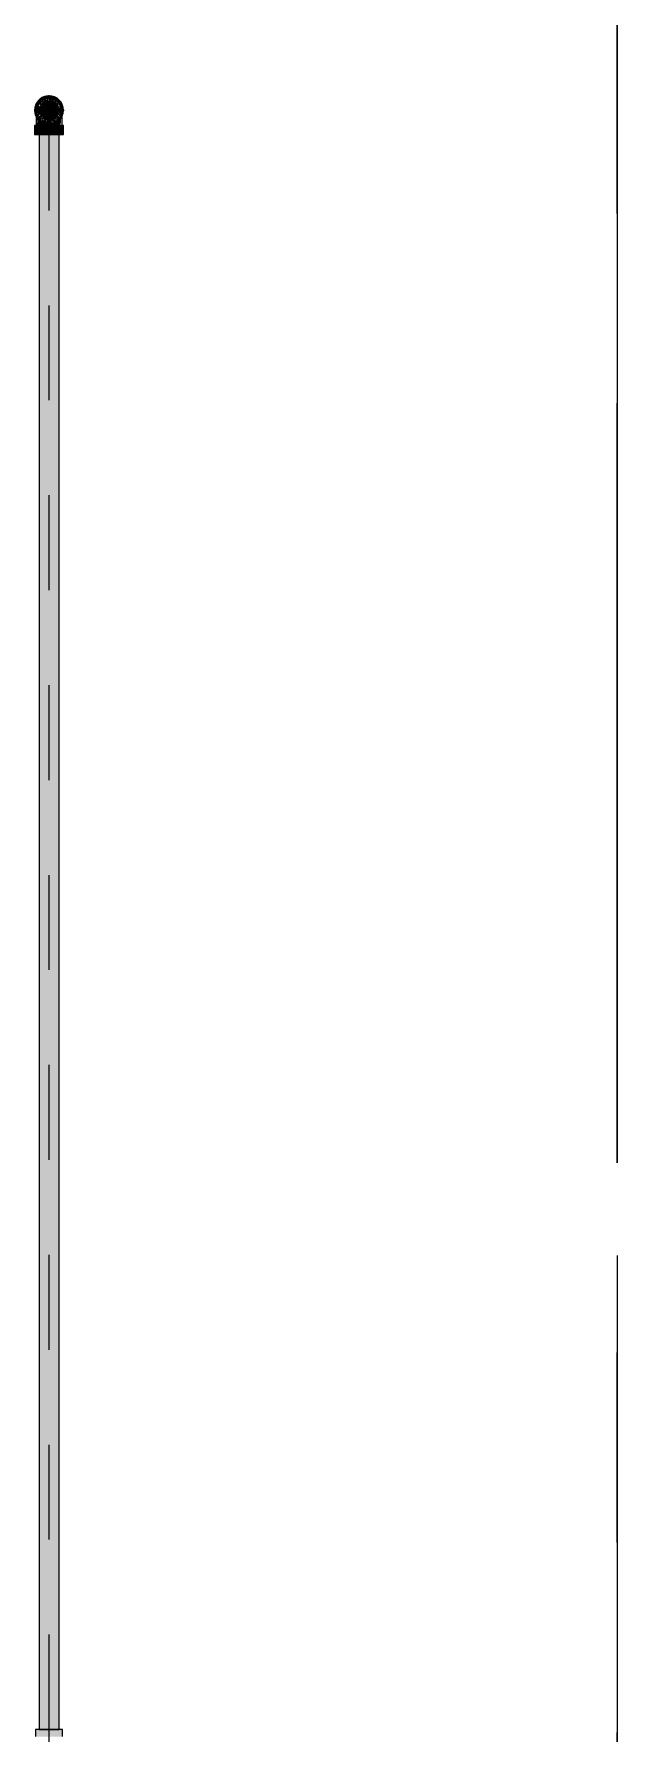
# Model space of a CAD drawing. Header units: millimetres. Extents: x -4000 to 187956, y -58990 to 162485.
# Drawn here: x 49525 to 50500, y 136737 to 139578 of the extents above; entities that cross this region are included whole.
import ezdxf

# ---------------------------------------------------------------- set-up
doc = ezdxf.new("R2010")
doc.units = ezdxf.units.MM
for name, pattern in [('Dash 1_16_', [317.5, 158.75, -158.75]), ('Grid Line', [2222.5, 1270, -317.5, 317.5, -317.5]), ('Grid Line 12_5mm', [2150, 1250, -300, 300, -300])]:
    doc.linetypes.add(name, pattern=pattern)
for name, color, linetype, lineweight in [('F-SPRN', 3, 'Continuous', 9), ('P-PIPE', 3, 'Continuous', 9), ('P-PIPE-CNTR', 3, 'Continuous', 9), ('S-GRID', 1, 'Continuous', 30)]:
    doc.layers.add(name, color=color, linetype=linetype, lineweight=lineweight)

# ---------------------------------------------------------------- blocks, each defined once
blk = doc.blocks.new('CMF2_NHAXUONG_A_rvt-1-FFS - TANG 1')
at = {"layer": 'S-GRID', "linetype": 'Grid Line 12_5mm', "lineweight": 9}
blk.add_line((50500, 161185.2), (50500, -16487.4), dxfattribs=at)
blk = doc.blocks.new('Sprinkler_Up - DN20-V60-FFS - TANG 1')
at = {"layer": 'F-SPRN', "transparency": 33554534}
for points in [[(-22.2, 0), (-3.9, 0.7), (-1.7, 2.9), (-1.2, 3.5), (-0.6, 4), (0.6, 4), (1.2, 3.5), (1.7, 2.9), (4.6, 0), (22.2, 0), (18, 13.1), (6.9, 21.2), (-6.9, 21.2), (-18, 13.1), (-20.5, 5.2)], [(0, -21.2), (6.9, -21.2), (18, -13.1), (22.2, 0), (3.9, -0.7), (1.7, -2.9), (1.2, -3.5), (0.6, -4), (-0.6, -4), (-1.2, -3.5), (-1.7, -2.9), (-4.6, 0), (-22.2, 0), (-18, -13.1), (-6.9, -21.2)], [(0, -16.7), (4.3, -16.1), (11.8, -11.8), (16.1, -4.3), (15, 6.3), (11.8, 11.8), (8.3, 14.4), (0, 16.7), (-4.3, 16.1), (-11.8, 11.8), (-16.1, 4.3), (-16.1, -4.3), (-11.8, -11.8), (-8.3, -14.4)], [(0, -15.6), (7.8, -13.5), (13.5, -7.8), (15.1, -4), (14.1, 6.3), (13.5, 7.8), (7.8, 13.5), (0, 15.6), (-7.8, 13.5), (-11, 11), (-15.1, 4), (-15.1, -4), (-11, -11), (-7.8, -13.5)], [(-10.9, -5.5), (-10.9, 5.4), (-14.5, 5.4), (-14.5, -5.5)], [(-7.7, -5.5), (-7.7, 5.4), (-10.9, 5.4), (-10.9, -5.5)], [(0, -5.5), (0, 5.4), (-7.7, 5.4), (-7.7, -5.5)], [(0, 0), (5.7, 0), (2.9, 4.9), (-2.9, 4.9), (-5.7, 0)], [(2.9, -4.9), (5.7, 0), (-5.7, 0), (-2.9, -4.9)], [(-4.6, 0), (4.6, 0), (0, 4.6)], [(0, -4.6), (4.6, 0), (-4.6, 0)], [(0, -2.6), (1.3, 0), (-1.8, 0)], [(-1.3, 0), (1.8, 0), (0, 2.6)], [(7.7, -5.5), (7.7, 5.4), (0, 5.4), (0, -5.5)], [(10.9, -5.5), (10.9, 5.4), (7.7, 5.4), (7.7, -5.5)], [(14.5, -5.5), (14.5, 5.4), (10.9, 5.4), (10.9, -5.5)]]:
    blk.add_hatch(color=1, dxfattribs=at).paths.add_polyline_path(points)
at = {"layer": 'F-SPRN', "color": 1}
for p, q in [((-11.5, 5.4), (-14.5, 5.4)), ((-14.5, 5.4), (-11.3, 5.4)), ((-14.5, 5.4), (-14.5, 3.7)), ((-14.5, 3.3), (-14.5, 0)), ((-11.5, 5.4), (-11.5, 4)), ((-10.9, 1.9), (-10.9, 3.6)), ((-10.8, 5.4), (-8, 5.4)), ((-8.1, 5.4), (-10.8, 5.4)), ((-8.1, 5.4), (-8.1, 2.8)), ((-8.1, 2.5), (-8.1, 0.7)), ((-7.7, 4.8), (-7.7, 2.7)), ((-7.7, 4.8), (-7.7, 2.7)), ((-7.7, 2.1), (-7.7, 0.5)), ((-7.7, 2.1), (-7.7, 0.5)), ((-6.7, 5.4), (-4.7, 5.4)), ((-5.8, 3.8), (-5.8, 2.2)), ((-2.1, 0), (-2.1, 0)), ((-2.1, 0), (-2.1, -0.1)), ((0, 2.1), (-0.1, 2.1)), ((2.1, 0), (2.1, 0.1)), ((2.1, 0), (2.1, 0)), ((4.7, 5.4), (6.5, 5.4)), ((7.7, 5.4), (10.8, 5.4)), ((7.7, 5.2), (7.7, 2.7)), ((7.7, 5.2), (7.7, 2.7)), ((7.7, 2.3), (7.7, 0.5)), ((7.7, 2.3), (7.7, 0.5)), ((10.8, 5.4), (8.1, 5.4)), ((8.1, 5.4), (8.1, 2.8)), ((8.1, 2.5), (8.1, 0.4)), ((10.9, 5.4), (14.5, 5.4)), ((10.9, 3.6), (10.9, 0.2)), ((14.5, 5.4), (11.5, 5.4)), ((11.5, 5.4), (11.5, 4)), ((11.5, 3), (11.5, 0.2)), ((14.5, 5.4), (14.5, -5.5)), ((-14.5, -1.3), (-14.5, -3.7)), ((-11.1, -5.5), (-14.5, -5.5)), ((-14.5, -5.5), (-11.5, -5.5)), ((-10.9, -2.6), (-10.9, -1.3)), ((-10.8, -5.5), (-8.1, -5.5)), ((-7.8, -5.5), (-10.8, -5.5)), ((-8.1, -4.2), (-8.1, -5.5)), ((-7.7, -2.7), (-7.7, -4)), ((-7.7, -2.7), (-7.7, -4)), ((-7, -5.5), (-5.8, -5.5)), ((-4.8, -5.5), (-7, -5.5)), ((-5.8, -2.3), (-5.8, -3.8)), ((0, -2.1), (0.1, -2.1)), ((7, -5.5), (4.8, -5.5)), ((5.8, -2.2), (5.8, -3.8)), ((5.8, -5.5), (7, -5.5)), ((7.7, -0.5), (7.7, -2.3)), ((7.7, -0.5), (7.7, -2.3)), ((7.7, -2.7), (7.7, -5.4)), ((7.7, -2.7), (7.7, -5.4)), ((10.8, -5.5), (7.7, -5.5)), ((8.1, -0.4), (8.1, -2.5)), ((8.1, -2.8), (8.1, -5.5)), ((8.1, -5.5), (10.8, -5.5)), ((10.9, -0.2), (10.9, -3.6)), ((14.5, -5.5), (10.9, -5.5)), ((11.5, -0.2), (11.5, -3)), ((11.5, -4), (11.5, -5.5)), ((11.5, -5.5), (14.5, -5.5))]:
    blk.add_line(p, q, dxfattribs=at)
at = {"layer": 'F-SPRN', "color": 1, "flags": 128}
for points in [[(-0.6, 2), (-0.7, 2), (-0.8, 1.9), (-0.9, 1.9), (-0.9, 1.9), (-1, 1.8), (-1.1, 1.8), (-1.2, 1.7), (-1.2, 1.7), (-1.3, 1.6), (-1.4, 1.6), (-1.4, 1.5), (-1.5, 1.5), (-1.5, 1.4), (-1.6, 1.3), (-1.6, 1.3), (-1.7, 1.2), (-1.7, 1.1), (-1.8, 1.1), (-1.8, 1), (-1.9, 0.9), (-1.9, 0.8), (-1.9, 0.8), (-2, 0.7), (-2, 0.6), (-2, 0.5), (-2, 0.5), (-2, 0.4), (-2.1, 0.3), (-2.1, 0.2), (-2.1, 0.1), (-2.1, 0)], [(-0.5, 2), (-0.6, 2), (-0.6, 2)], [(-0.1, 2.1), (-0.1, 2.1), (-0.2, 2.1), (-0.3, 2.1), (-0.4, 2), (-0.5, 2)], [(2.1, 0.1), (2.1, 0.2), (2.1, 0.2), (2.1, 0.3), (2, 0.4), (2, 0.5), (2, 0.6), (2, 0.7), (1.9, 0.7), (1.9, 0.8), (1.9, 0.9), (1.8, 1), (1.8, 1), (1.8, 1.1), (1.7, 1.2), (1.7, 1.2), (1.6, 1.3), (1.6, 1.4), (1.5, 1.4), (1.4, 1.5), (1.4, 1.5), (1.3, 1.6), (1.3, 1.7), (1.2, 1.7), (1.1, 1.7), (1.1, 1.8), (1, 1.8), (0.9, 1.9), (0.8, 1.9), (0.8, 1.9), (0.7, 2), (0.6, 2), (0.5, 2), (0.4, 2), (0.4, 2), (0.3, 2.1), (0.2, 2.1), (0.1, 2.1), (0, 2.1)], [(-2.1, -0.1), (-2.1, -0.2), (-2.1, -0.2), (-2.1, -0.3)], [(-2.1, -0.3), (-2, -0.4), (-2, -0.5), (-2, -0.6), (-2, -0.7), (-1.9, -0.7), (-1.9, -0.8), (-1.9, -0.9), (-1.8, -1), (-1.8, -1), (-1.8, -1.1), (-1.7, -1.2), (-1.7, -1.2), (-1.6, -1.3), (-1.6, -1.4), (-1.5, -1.4), (-1.4, -1.5), (-1.4, -1.5), (-1.3, -1.6), (-1.3, -1.7), (-1.2, -1.7), (-1.1, -1.7), (-1.1, -1.8), (-1, -1.8), (-0.9, -1.9), (-0.8, -1.9), (-0.8, -1.9), (-0.7, -2), (-0.6, -2), (-0.5, -2), (-0.4, -2), (-0.4, -2), (-0.3, -2.1), (-0.2, -2.1), (-0.1, -2.1), (0, -2.1)], [(0.1, -2.1), (0.1, -2.1), (0.2, -2.1), (0.3, -2.1), (0.4, -2), (0.5, -2), (0.6, -2), (0.6, -2), (0.7, -2), (0.8, -1.9), (0.9, -1.9), (0.9, -1.9), (1, -1.8), (1.1, -1.8), (1.2, -1.7), (1.2, -1.7), (1.3, -1.6), (1.4, -1.6), (1.4, -1.5), (1.5, -1.5), (1.5, -1.4), (1.6, -1.3), (1.6, -1.3), (1.7, -1.2), (1.7, -1.1), (1.8, -1.1), (1.8, -1), (1.9, -0.9), (1.9, -0.8), (1.9, -0.8), (2, -0.7), (2, -0.6), (2, -0.5), (2, -0.5), (2, -0.4), (2.1, -0.3), (2.1, -0.2), (2.1, -0.1), (2.1, 0)]]:
    blk.add_lwpolyline(points, dxfattribs=at)
at = {"layer": 'F-SPRN', "color": 1}
for radius, start, end in [(22.2, 360, 180), (21.9, 165.6773, 179.2615), (21.9, 144.7698, 162.401), (21.9, 126.6942, 143.2701), (16.7, 167.6802, 180), (16.7, 167.6802, 180), (16.7, 157.6142, 164.9693), (16.7, 157.6142, 164.9693), (15.6, 166.4265, 180), (15.6, 166.4265, 180), (15.6, 156.3845, 165), (15.6, 156.3845, 165), (16.7, 136.7213, 149.931), (16.7, 136.7213, 149.931), (15.6, 150.9409, 156.0102), (15.6, 150.9409, 156.0102), (15.6, 138.4214, 150), (15.6, 138.4214, 150), (21.9, 108.2621, 125.7507), (16.7, 121.4181, 130.5751), (16.7, 121.4181, 130.5751), (15.6, 120.5262, 133.2078), (15.6, 120.5262, 133.2078), (16.7, 106.5995, 120), (16.7, 106.5995, 120), (15.6, 114.4363, 119.9813), (15.6, 114.4363, 119.9813), (21.9, 99.348, 107.901), (4.63, 155.7832, 180), (4.63, 155.7832, 180), (16.7, 96.4143, 105), (16.7, 96.4143, 105), (4.63, 109.0192, 138.2703), (4.63, 109.0192, 138.2703), (21.9, 90.145, 98.8503), (15.6, 95.5762, 100.6843), (15.6, 95.5762, 100.6843), (2.56, 109.0192, 168.8278), (2.56, 109.0192, 168.8278), (2.04, 109.0192, 180), (16.7, 83.0684, 90), (16.7, 83.0684, 90), (4.63, 17.9592, 90), (4.63, 17.9592, 90), (3.81, 57.0577, 90), (2.56, 14.5599, 90), (2.56, 14.5599, 90), (2.04, 10.4703, 90), (21.9, 72.5583, 89.4624), (15.6, 75.573, 80.5892), (15.6, 75.573, 80.5892), (3.81, 16.1605, 43.8358), (15.6, 67.5614, 74.5481), (15.6, 67.5614, 74.5481), (16.7, 60, 75), (16.7, 60, 75), (15.6, 60.0187, 65.5637), (15.6, 60.0187, 65.5637), (21.9, 54.2493, 71.7379), (15.6, 46.7922, 60), (15.6, 46.7922, 60), (16.7, 49.4249, 58.5819), (16.7, 49.4249, 58.5819), (15.6, 30, 41.5786), (15.6, 30, 41.5786), (16.7, 30, 43.2787), (16.7, 30, 43.2787), (21.9, 36.7299, 53.3058), (15.6, 23.9898, 29.5646), (15.6, 23.9898, 29.5646), (15.6, 15, 23.6155), (15.6, 15, 23.6155), (15.6, 360, 13.6618), (15.6, 0, 13.6618), (16.7, 15, 22.3858), (16.7, 15, 22.3858), (16.7, 360, 12.3198), (16.7, 0, 12.3198), (21.9, 17.599, 35.2302), (21.9, 0.7385, 14.3227), (22.2, 180, 360), (21.9, 180.7385, 194.3227), (21.9, 195.1849, 215.2302), (21.9, 216.7299, 233.3058), (16.7, 180, 192.3198), (16.7, 180, 192.3198), (16.7, 195.0307, 204.6121), (16.7, 195.0307, 204.6121), (15.6, 181.9082, 193.6618), (15.6, 181.9082, 193.6618), (15.6, 197.3339, 209.5646), (15.6, 197.3339, 209.5646), (16.7, 210.069, 223.2787), (16.7, 210.069, 223.2787), (15.6, 212.5472, 221.5786), (15.6, 212.5472, 221.5786), (21.9, 234.2493, 251.7379), (16.7, 229.4249, 238.5819), (16.7, 229.4249, 238.5819), (15.6, 233.795, 240), (15.6, 233.795, 240), (16.7, 240, 255), (16.7, 240, 255), (15.6, 240.0187, 254.5481), (15.6, 240.0187, 254.5481), (21.9, 252.5583, 269.4624), (4.63, 197.9592, 0), (4.63, 197.9592, 360), (15.6, 255, 267.64), (15.6, 255, 267.64), (3.81, 196.1605, 360), (2.56, 191.1677, 0), (2.56, 191.1677, 360), (2.04, 190.4703, 0), (16.7, 263.0684, 270), (16.7, 263.0684, 270), (21.9, 270.145, 278.8503), (15.6, 275.5762, 280.6843), (15.6, 275.5762, 280.6843), (16.7, 276.4143, 285), (16.7, 276.4143, 285), (21.9, 279.348, 287.901), (16.7, 286.5995, 300), (16.7, 286.5995, 300), (15.6, 294.4363, 299.9813), (15.6, 294.4363, 299.9813), (21.9, 288.2621, 305.7507), (15.6, 300, 313.2078), (15.6, 300, 313.2078), (16.7, 301.4181, 310.5751), (16.7, 301.4181, 310.5751), (15.6, 318.4214, 330), (15.6, 318.4214, 330), (16.7, 316.7213, 330), (16.7, 316.7213, 330), (21.9, 306.6942, 323.2701), (15.6, 330.4354, 345), (15.6, 330.4354, 336.3845), (15.6, 339.6139, 345), (15.6, 346.3382, 360), (15.6, 346.3382, 360), (16.7, 335.3879, 345), (16.7, 335.3879, 345), (16.7, 347.6802, 360), (16.7, 347.6802, 360), (21.9, 324.7698, 344.8151), (21.9, 345.6773, 359.2615)]:
    blk.add_arc((0, 0), radius, start, end, dxfattribs=at)
blk = doc.blocks.new('Steel_Elbow_Threaded_HoaPhat - Standard-V91-FFS - TANG 1')
at = {"layer": 'P-PIPE', "lineweight": 13, "transparency": 33554534}
for points in [[(49550, 139426), (49556.2, 139426.8), (49562.1, 139429.2), (49567.1, 139433), (49570.9, 139438), (49573.3, 139443.8), (49574.1, 139450.1), (49573.3, 139456.4), (49570.9, 139462.1), (49567.1, 139467.1), (49562.1, 139471), (49556.2, 139473.4), (49550, 139474.2), (49543.8, 139473.4), (49537.9, 139471), (49533, 139467.1), (49529.1, 139462.1), (49526.7, 139456.3), (49525.9, 139450.1), (49526.7, 139443.8), (49529.1, 139438), (49533, 139433), (49537.9, 139429.2), (49543.8, 139426.8)], [(49533, 139409.5), (49550, 139409.5), (49550, 139424.7), (49525.9, 139424.7), (49526.7, 139409.5), (49529.1, 139409.5)], [(49574.1, 139409.5), (49573.3, 139424.7), (49550, 139424.7), (49550, 139409.5), (49573.3, 139409.5)]]:
    blk.add_hatch(color=1, dxfattribs=at).paths.add_polyline_path(points)
h = blk.add_hatch(color=1, dxfattribs=at)
h.paths.add_polyline_path([(49533.1, 139434.9), (49530.5, 139439.5), (49531.4, 139435.6)])
h.paths.add_polyline_path([(49530.4, 139424.7), (49550, 139424.7), (49550, 139428.9), (49542.8, 139430.2), (49544.1, 139428.3), (49536.6, 139433), (49532.6, 139437.1), (49533.8, 139431.9), (49531.4, 139435.6), (49529.1, 139441.6), (49529.4, 139433), (49530.5, 139433.3), (49530.6, 139429.2), (49529.3, 139428.9)])
h = blk.add_hatch(color=1, dxfattribs=at)
h.paths.add_polyline_path([(49557.2, 139430.2), (49559.7, 139430.2), (49555.9, 139428.3)])
h.paths.add_polyline_path([(49568.3, 139424.7), (49569.7, 139428.5), (49569.9, 139435.9), (49570.2, 139440), (49568.8, 139439.5), (49562.8, 139432.6), (49557.2, 139430.2), (49550, 139428.9), (49550, 139424.7), (49566, 139424.7)])
h.paths.add_polyline_path([(49565.7, 139433.4), (49566.1, 139435.6), (49568.2, 139436.4)])
at = {"layer": 'P-PIPE', "color": 20, "lineweight": 13}
for p, q in [((49533, 139462.7), (49533.6, 139463.4)), ((49534.7, 139464.7), (49535.3, 139465.3)), ((49536.5, 139466.4), (49537.2, 139466.9)), ((49537.2, 139466.9), (49537.9, 139467.4)), ((49539.3, 139468.3), (49540, 139468.7)), ((49541.6, 139469.5), (49542.3, 139469.8)), ((49542.3, 139469.8), (49543.1, 139470.1)), ((49549.8, 139471.2), (49550, 139471.2)), ((49552.5, 139471.1), (49553.4, 139471)), ((49561.2, 139468), (49561.9, 139467.5)), ((49564.6, 139465.4), (49565.2, 139464.8)), ((49566.3, 139463.6), (49566.8, 139462.9)), ((49566.8, 139462.9), (49567.3, 139462.2)), ((49528.9, 139450.1), (49528.9, 139450.1)), ((49528.9, 139442.9), (49528.9, 139443.6)), ((49528.9, 139442.2), (49528.9, 139442.9)), ((49528.9, 139439), (49528.9, 139439.8)), ((49528.9, 139438.2), (49528.9, 139439)), ((49529, 139452.6), (49529.1, 139453.5)), ((49529.5, 139455.1), (49529.7, 139455.9)), ((49567.3, 139462.2), (49567.8, 139461.5)), ((49567.8, 139461.5), (49568.2, 139460.8)), ((49568.2, 139460.8), (49568.7, 139460.1)), ((49568.7, 139460.1), (49569, 139459.3)), ((49569, 139459.3), (49569.4, 139458.5)), ((49570.3, 139456.2), (49570.5, 139455.3)), ((49570.8, 139453.7), (49571, 139452.8)), ((49571.1, 139451.2), (49571.2, 139450.3)), ((49571.2, 139450.3), (49571.2, 139450.1)), ((49571.2, 139450.1), (49571.2, 139450.1)), ((49571.2, 139445.1), (49571.2, 139444.4)), ((49571.2, 139444.4), (49571.2, 139443.8)), ((49571.2, 139443.8), (49571.2, 139443.1)), ((49571.2, 139439.2), (49571.2, 139438.4)), ((49525.9, 139424.7), (49525.9, 139409.5)), ((49530.3, 139424.7), (49525.9, 139424.7)), ((49550, 139424.7), (49525.9, 139424.7)), ((49525.9, 139409.5), (49533, 139409.5)), ((49525.9, 139409.5), (49550, 139409.5)), ((49528.9, 139424.7), (49542.8, 139424.7)), ((49530.1, 139424.7), (49531.7, 139424.7)), ((49533, 139424.7), (49530.3, 139424.7)), ((49531.7, 139424.7), (49532.8, 139424.7)), ((49533.8, 139424.7), (49536.4, 139424.7)), ((49533.8, 139409.5), (49537.9, 139409.5)), ((49542.7, 139424.7), (49534, 139424.7)), ((49536.4, 139424.7), (49542.8, 139424.7)), ((49538.2, 139409.5), (49550, 139409.5)), ((49543.7, 139424.7), (49550, 139424.7)), ((49543.7, 139424.7), (49550, 139424.7)), ((49550, 139424.7), (49543.8, 139424.7)), ((49556.2, 139424.7), (49550, 139424.7)), ((49574.1, 139424.7), (49550, 139424.7)), ((49550, 139424.7), (49556.3, 139424.7)), ((49550, 139424.7), (49556.3, 139424.7)), ((49550, 139409.5), (49561.8, 139409.5)), ((49550, 139409.5), (49574.1, 139409.5)), ((49557.2, 139424.7), (49563.6, 139424.7)), ((49557.2, 139424.7), (49571.2, 139424.7)), ((49566, 139424.7), (49557.3, 139424.7)), ((49562.1, 139409.5), (49566.2, 139409.5)), ((49563.6, 139424.7), (49566.2, 139424.7)), ((49568.5, 139424.7), (49567.1, 139424.7)), ((49567.1, 139409.5), (49570.9, 139409.5)), ((49567.2, 139424.7), (49568.3, 139424.7)), ((49570.9, 139424.7), (49568.5, 139424.7)), ((49574.1, 139424.7), (49570.9, 139424.7)), ((49570.9, 139409.5), (49574.1, 139409.5)), ((49574.1, 139409.5), (49574.1, 139424.7))]:
    blk.add_line(p, q, dxfattribs=at)
at = {"layer": 'P-PIPE', "color": 20, "lineweight": 13, "flags": 128}
for points in [[(49532.1, 139461.3), (49532.5, 139462), (49533, 139462.7)], [(49533.6, 139463.4), (49534.1, 139464), (49534.7, 139464.7)], [(49535.3, 139465.3), (49535.9, 139465.8), (49536.5, 139466.4)], [(49537.9, 139467.4), (49538.6, 139467.9), (49539.3, 139468.3)], [(49540, 139468.7), (49540.8, 139469.1), (49541.6, 139469.5)], [(49543.1, 139470.1), (49543.9, 139470.3), (49544.8, 139470.6)], [(49544.8, 139470.6), (49545.6, 139470.8), (49546.4, 139470.9)], [(49546.4, 139470.9), (49547.2, 139471.1), (49548.1, 139471.1)], [(49548.1, 139471.1), (49548.9, 139471.2), (49549.8, 139471.2)], [(49550, 139471.2), (49550.8, 139471.2), (49551.7, 139471.2), (49552.5, 139471.1)], [(49553.4, 139471), (49554.2, 139470.8), (49555, 139470.6)], [(49555, 139470.6), (49555.8, 139470.4), (49556.7, 139470.2)], [(49556.7, 139470.2), (49557.5, 139469.9), (49558.2, 139469.6), (49559, 139469.2), (49559.8, 139468.8)], [(49559.8, 139468.8), (49560.5, 139468.4), (49561.2, 139468)], [(49561.9, 139467.5), (49562.6, 139467.1), (49563.3, 139466.5)], [(49563.3, 139466.5), (49563.9, 139466), (49564.6, 139465.4)], [(49565.2, 139464.8), (49565.8, 139464.2), (49566.3, 139463.6)], [(49528.9, 139450.1), (49528.9, 139450.9), (49528.9, 139451.8), (49529, 139452.6)], [(49528.9, 139449.7), (49528.9, 139449.9), (49528.9, 139450), (49528.9, 139450.1)], [(49528.9, 139449.3), (49528.9, 139449.5), (49528.9, 139449.7)], [(49528.9, 139448.4), (49528.9, 139448.7), (49528.9, 139449), (49528.9, 139449.3)], [(49528.9, 139447.5), (49528.9, 139448), (49528.9, 139448.4)], [(49528.9, 139446.1), (49528.9, 139446.6), (49528.9, 139447.1), (49528.9, 139447.5)], [(49528.9, 139444.9), (49528.9, 139445.5), (49528.9, 139446.1)], [(49528.9, 139443.6), (49528.9, 139444.3), (49528.9, 139444.9)], [(49528.9, 139439.8), (49528.9, 139440.6), (49528.9, 139441.4), (49528.9, 139442.2)], [(49528.9, 139424.7), (49528.9, 139425.7), (49528.9, 139426.7), (49528.9, 139427.7), (49528.9, 139428.7), (49528.9, 139429.7), (49528.9, 139430.7), (49528.9, 139431.7), (49528.9, 139432.7), (49528.9, 139433.6), (49528.9, 139434.6), (49528.9, 139435.5), (49528.9, 139436.4), (49528.9, 139437.3), (49528.9, 139438.2)], [(49529.1, 139453.5), (49529.3, 139454.3), (49529.5, 139455.1)], [(49529.7, 139455.9), (49529.9, 139456.7), (49530.2, 139457.5), (49530.5, 139458.3), (49530.9, 139459.1), (49531.2, 139459.9)], [(49531.2, 139459.9), (49531.6, 139460.6), (49532.1, 139461.3)], [(49569.4, 139458.5), (49569.7, 139457.8), (49570, 139457), (49570.3, 139456.2)], [(49570.5, 139455.3), (49570.7, 139454.5), (49570.8, 139453.7)], [(49571, 139452.8), (49571.1, 139452), (49571.1, 139451.2)], [(49571.2, 139450.1), (49571.2, 139450), (49571.2, 139449.9), (49571.2, 139449.8), (49571.2, 139449.6)], [(49571.2, 139449.6), (49571.2, 139449.4), (49571.2, 139449.1)], [(49571.2, 139449.1), (49571.2, 139448.8), (49571.2, 139448.5), (49571.2, 139448.1)], [(49571.2, 139448.1), (49571.2, 139447.7), (49571.2, 139447.2)], [(49571.2, 139447.2), (49571.2, 139446.7), (49571.2, 139446.2)], [(49571.2, 139446.2), (49571.2, 139445.6), (49571.2, 139445.1)], [(49571.2, 139443.1), (49571.2, 139442.4), (49571.2, 139441.6), (49571.2, 139440.9), (49571.2, 139440.1), (49571.2, 139439.2)], [(49571.2, 139438.4), (49571.2, 139437.5), (49571.2, 139436.6), (49571.2, 139435.7), (49571.2, 139434.8), (49571.2, 139433.9), (49571.2, 139432.9), (49571.2, 139432), (49571.2, 139431), (49571.2, 139430), (49571.2, 139429), (49571.2, 139428), (49571.2, 139427), (49571.2, 139426), (49571.2, 139424.9), (49571.2, 139424.7)]]:
    blk.add_lwpolyline(points, dxfattribs=at)
at = {"layer": 'P-PIPE', "color": 20, "lineweight": 13}
for radius, start, end in [(24.1, 90, 270), (24.1, 90, 164.8633), (21.1, 130, 141.5729), (21.1, 112.9314, 123.6981), (21.1, 99.9303, 104.963), (21.1, 91.1041, 98.9613), (24.1, 270, 90), (24.1, 270, 90), (21.1, 75.037, 90), (21.1, 54.2198, 67.6765), (21.1, 38.4271, 50), (24.1, 165, 270), (24.1, 164.8633, 165), (21.1, 172.2328, 178.0289), (21.1, 181.9562, 187.2796), (21.1, 165.7343, 170), (21.1, 195.0335, 203.6422), (21.1, 154.6252, 162.3991), (21.1, 205.3678, 209.9924), (21.1, 150.0026, 154.1966), (21.1, 213.7408, 218.4146), (21.1, 218.9512, 230), (21.1, 310, 321.0488), (21.1, 321.5854, 326.2592), (21.1, 25.3748, 29.9974), (21.1, 330.0076, 334.6322), (21.1, 17.6009, 24.7351), (21.1, 336.3578, 344.9665), (21.1, 10, 14.2657), (21.1, 345.7465, 350), (21.1, 1.9711, 7.7672), (21.1, 352.7204, 358.0438), (21.1, 234.1976, 239.9895), (21.1, 240.7988, 247.0623), (21.1, 255.0343, 270), (21.1, 270, 275.2662), (21.1, 279.9464, 284.9657), (21.1, 292.3295, 305.8024)]:
    blk.add_arc((49550, 139450.1), radius, start, end, dxfattribs=at)
blk = doc.blocks.new('Steel_Transition_Threaded_HoaPhat - Standard-V92-FFS - TANG 1')
at = {"layer": 'P-PIPE', "lineweight": 13, "transparency": 33554534}
h = blk.add_hatch(color=1, dxfattribs=at)
h.paths.add_polyline_path([(49550, 139427.6), (49555.8, 139428.4), (49561.3, 139430.6), (49565.9, 139434.2), (49569.5, 139438.8), (49571.7, 139444.3), (49572.5, 139450.1), (49571.5, 139456.4), (49569.5, 139461.3), (49565.9, 139466), (49561.3, 139469.6), (49555.8, 139471.8), (49550, 139472.6), (49544.2, 139471.8), (49538.8, 139469.6), (49534.1, 139466), (49530.5, 139461.3), (49528.3, 139455.9), (49527.5, 139450.1), (49528.3, 139444.3), (49530.5, 139438.8), (49534.1, 139434.2), (49538.8, 139430.6), (49544.2, 139428.4)])
h.paths.add_polyline_path([(49550, 139430), (49544.8, 139430.7), (49540, 139432.7), (49535.8, 139435.9), (49532.6, 139440), (49530.6, 139444.9), (49529.9, 139450.1), (49531, 139456.4), (49532.6, 139460.1), (49535.8, 139464.3), (49540, 139467.5), (49544.8, 139469.5), (49550, 139470.2), (49555.2, 139469.5), (49560.1, 139467.5), (49564.2, 139464.3), (49569, 139456.4), (49569.4, 139455.3), (49570.1, 139450.1), (49569.4, 139444.9), (49567.4, 139440), (49564.2, 139435.9), (49560.1, 139432.7), (49555.2, 139430.7)])
for points in [[(49550, 139430), (49550, 139433.7), (49541.8, 139435.9), (49535.8, 139441.9), (49533.6, 139450.1), (49535.8, 139458.3), (49541.8, 139464.3), (49550, 139466.5), (49550, 139470.2), (49544.8, 139469.5), (49540, 139467.5), (49535.8, 139464.3), (49531, 139456.4), (49530.6, 139455.3), (49529.9, 139450.1), (49530.6, 139444.9), (49532.6, 139440), (49535.8, 139435.9), (49540, 139432.7), (49544.8, 139430.7)], [(49550, 139431.6), (49554.8, 139432.2), (49559.3, 139434.1), (49563.1, 139437), (49566, 139440.8), (49567.9, 139445.3), (49568.5, 139450.1), (49567.2, 139456.4), (49566, 139459.3), (49563.1, 139463.2), (49559.3, 139466.1), (49554.8, 139468), (49550, 139468.6), (49545.2, 139468), (49540.8, 139466.1), (49536.9, 139463.2), (49532.8, 139456.4), (49532.1, 139454.9), (49531.5, 139450.1), (49532.1, 139445.3), (49534, 139440.8), (49536.9, 139437), (49540.8, 139434.1), (49545.2, 139432.2)], [(49550, 139430), (49555.2, 139430.7), (49560.1, 139432.7), (49564.2, 139435.9), (49567.4, 139440), (49569.4, 139444.9), (49570.1, 139450.1), (49569, 139456.4), (49567.4, 139460.1), (49564.2, 139464.3), (49560.1, 139467.5), (49555.2, 139469.5), (49550, 139470.2), (49550, 139466.5), (49558.2, 139464.3), (49564.2, 139458.3), (49566.4, 139450.1), (49564.2, 139441.9), (49558.2, 139435.9), (49550, 139433.7)]]:
    blk.add_hatch(color=1, dxfattribs=at).paths.add_polyline_path(points)
at = {"layer": 'P-PIPE', "color": 20, "lineweight": 13}
for radius, start, end in [(22.5, 90, 270), (22.5, 90, 270), (20.1, 128.8856, 148.1553), (18.5, 136.4297, 150), (18.5, 136.4297, 150), (18.5, 123.4976, 133.2041), (18.5, 123.4976, 133.2041), (20.1, 109.6859, 125.0043), (16.4, 121.0738, 128.0319), (18.5, 106.819, 120), (18.5, 106.819, 120), (16.4, 115.1607, 120), (16.4, 107.4657, 111.9681), (20.1, 100.9975, 105), (18.5, 91.4353, 103.2046), (18.5, 91.4353, 103.2046), (16.4, 96.2132, 104.6042), (20.1, 90.5246, 98.5089), (22.5, 270, 90), (22.5, 270, 90), (18.5, 78.0986, 90), (18.5, 78.0986, 90), (20.1, 75.0607, 87.9279), (18.5, 60, 75), (18.5, 60, 75), (16.4, 66.9681, 72.9388), (20.1, 54.9957, 75), (16.4, 50.4733, 56.6389), (18.5, 46.7959, 56.5024), (18.5, 46.7959, 56.5024), (20.1, 31.8447, 51.1144), (18.5, 30, 43.5703), (18.5, 30, 43.5703), (20.1, 166.0499, 193.9501), (20.1, 161.6229, 165), (20.1, 197.2551, 210), (20.1, 150, 161.6229), (18.5, 166.5939, 193.4061), (18.5, 166.5939, 193.4061), (18.5, 159.9387, 165), (18.5, 159.9387, 165), (18.5, 195, 202.3768), (18.5, 195, 202.3768), (20.1, 211.8447, 231.1144), (16.4, 168.5467, 178.9063), (16.4, 184.8393, 191.4533), (18.5, 210, 223.5703), (18.5, 210, 223.5703), (16.4, 158.0319, 163.506), (16.4, 143.5463, 150), (16.4, 210.6635, 216.4537), (18.5, 226.7959, 236.5024), (18.5, 226.7959, 236.5024), (16.4, 230.4733, 236.6389), (18.5, 240, 255), (18.5, 240, 255), (16.4, 240, 246.5955), (16.4, 250.3629, 255), (16.4, 276.2132, 283.9063), (16.4, 287.4657, 291.9681), (18.5, 286.819, 300), (18.5, 286.819, 300), (16.4, 293.4045, 300), (18.5, 303.4976, 313.2041), (18.5, 303.4976, 313.2041), (20.1, 308.8856, 328.1553), (16.4, 30, 38.0319), (18.5, 316.4297, 330), (18.5, 316.4297, 330), (16.4, 338.0319, 342.8691), (16.4, 353.5463, 8.0319), (18.5, 337.6232, 345), (18.5, 337.6232, 345), (20.1, 18.3771, 30), (18.5, 15, 20.0613), (18.5, 15, 20.0613), (20.1, 330, 342.7449), (18.5, 346.5939, 13.4061), (18.5, 346.5939, 13.4061), (20.1, 15, 18.3771), (20.1, 346.0499, 13.9501), (20.1, 234.9957, 255), (20.1, 255.0607, 267.9279), (18.5, 258.0986, 270), (18.5, 258.0986, 270), (16.4, 264.1652, 268.506), (20.1, 270.5246, 278.5089), (18.5, 271.4353, 283.2046), (18.5, 271.4353, 283.2046), (20.1, 280.9975, 285), (20.1, 289.6859, 305.0043)]:
    blk.add_arc((49550, 139450.1), radius, start, end, dxfattribs=at)

msp = doc.modelspace()

# ---------------------------------------------------------------- block references
at = {"lineweight": 5}
msp.add_blockref('CMF2_NHAXUONG_A_rvt-1-FFS - TANG 1', (0, 0), dxfattribs=at)

# ---------------------------------------------------------------- next in the draw order: hatches: boundary and pattern name
at = {"layer": 'P-PIPE', "transparency": 33554534}
for points in [[(49541.7, 139435.6), (49542.8, 139437.6), (49541.7, 139441.7), (49542.8, 139445.9), (49545.8, 139449), (49557.2, 139454.3), (49558.4, 139458.4), (49557.2, 139462.6), (49555.9, 139464.3), (49550, 139466.8), (49541.7, 139464.6), (49535.5, 139458.4), (49533.3, 139450.1), (49535.5, 139441.7), (49538.2, 139438.3)], [(49550, 139433.4), (49558.4, 139435.6), (49561.8, 139438.3), (49566.1, 139445.8), (49566.1, 139454.4), (49561.8, 139461.9), (49558.4, 139464.6), (49550, 139466.8), (49545.7, 139466.2), (49538.2, 139461.9), (49533.9, 139454.4), (49533.9, 139445.8), (49538.2, 139438.3), (49541.7, 139435.6)], [(49550, 136742.6), (49550, 139409.5), (49533.3, 139409.5), (49533.9, 136742.6), (49545.7, 136742.6)], [(49550, 136742.6), (49566.7, 136742.6), (49566.1, 139409.5), (49550, 139409.5), (49550, 136828.3)], [(49534.1, 136730.8), (49572.5, 136730.8), (49571.7, 136742.6), (49527.5, 136742.6), (49528.3, 136730.8), (49530.5, 136730.8)]]:
    msp.add_hatch(color=1, dxfattribs=at).paths.add_polyline_path(points)

# ---------------------------------------------------------------- next in the draw order: linework, layer by layer
at = {"layer": 'P-PIPE', "color": 20, "lineweight": 13}
for p, q in [((49533.3, 139409.5), (49533.3, 136742.6)), ((49537.9, 139409.5), (49533.3, 139409.5)), ((49561.8, 139409.5), (49538.2, 139409.5)), ((49566.7, 139409.5), (49562.1, 139409.5)), ((49566.7, 136742.6), (49566.7, 139409.5)), ((49527.5, 136742.6), (49527.5, 136730.8)), ((49533.2, 136742.6), (49527.5, 136742.6)), ((49572.5, 136742.6), (49527.5, 136742.6)), ((49533.3, 136742.6), (49533.9, 136742.6)), ((49534, 136742.6), (49538.2, 136742.6)), ((49538.1, 136742.6), (49534.1, 136742.6)), ((49538.7, 136742.6), (49561.3, 136742.6)), ((49561.3, 136742.6), (49538.8, 136742.6)), ((49561.8, 136742.6), (49566, 136742.6)), ((49565.9, 136742.6), (49561.9, 136742.6)), ((49566.1, 136742.6), (49566.7, 136742.6)), ((49572.5, 136742.6), (49566.8, 136742.6)), ((49572.5, 136730.8), (49572.5, 136742.6))]:
    msp.add_line(p, q, dxfattribs=at)
at = {"layer": 'P-PIPE', "color": 1}
for centre, radius, start, end in [((49550, 139458.4), 8.35, 69.0027, 79.2369), ((49550, 139458.4), 8.35, 20.1285, 29.0413), ((49550, 139450.1), 16.7, 46.0317, 57.203), ((49550, 139450.1), 16.7, 170.1108, 177.203), ((49550, 139450.1), 16.7, 182.797, 189.8892), ((49550, 139450.1), 16.7, 190.2154, 195.2487), ((49550, 139450.1), 16.7, 157.579, 164.2722), ((49550, 139450.1), 16.7, 231.8726, 237.203), ((49550, 139441.7), 8.35, 172.0327, 181.5407), ((49550, 139441.7), 8.35, 199.9004, 209.0413), ((49550, 139441.7), 8.35, 131.0366, 150), ((49550, 139441.7), 8.35, 226.6998, 237.8461), ((49550, 139441.7), 8.35, 115.6806, 125.5287), ((49550, 139441.7), 8.35, 100.6842, 114.0387), ((49550, 139441.7), 8.35, 90, 100.6842), ((49550, 139458.4), 8.35, 270, 280.6842), ((49550, 139458.4), 8.35, 316.3183, 330), ((49550, 139458.4), 8.35, 8.0385, 17.9918), ((49550, 139458.4), 8.35, 352.2824, 1.6717), ((49550, 139450.1), 16.7, 308.1274, 313.9683), ((49550, 139450.1), 16.7, 39.3092, 45.2846), ((49550, 139450.1), 16.7, 314.7154, 320.6908), ((49550, 139450.1), 16.7, 32.3031, 39.2955), ((49550, 139450.1), 16.7, 26.1093, 31.0974), ((49550, 139450.1), 16.7, 328.9026, 336.686), ((49550, 139450.1), 16.7, 16.9375, 22.421), ((49550, 139450.1), 16.7, 337.2636, 343.0625), ((49550, 139450.1), 16.7, 4.3093, 9.8892), ((49550, 139441.7), 8.35, 249.0027, 259.2369), ((49550, 139450.1), 16.7, 264.6626, 273.5288)]:
    msp.add_arc(centre, radius, start, end, dxfattribs=at)
at = {"layer": 'P-PIPE-CNTR', "color": 1, "linetype": 'Dash 1_16_'}
for p, q in [((49550, 139472.6), (49550, 139475.1)), ((49550, 139471.2), (49550, 139472.6)), ((49550, 139468.6), (49550, 139470.2)), ((49550, 139463.6), (49550, 139465.2)), ((49550, 139459.8), (49550, 139462.6)), ((49525, 139450.1), (49527.5, 139450.1)), ((49527.8, 139450.1), (49531.5, 139450.1)), ((49531.5, 139450.1), (49533.3, 139450.1)), ((49536.9, 139450.1), (49540.4, 139450.1)), ((49540.4, 139450.1), (49542.3, 139450.1)), ((49545.4, 139450.1), (49547.6, 139450.1)), ((49548.7, 139450.1), (49550, 139450.1)), ((49550, 139456.4), (49550, 139459.1)), ((49550, 139452.6), (49550, 139454.3)), ((49550, 139450.1), (49550, 139452.1)), ((49550, 139448), (49550, 139450.1)), ((49550, 139450.1), (49551.3, 139450.1)), ((49550, 139445.9), (49550, 139447.5)), ((49550, 139441.1), (49550, 139444.6)), ((49550, 139438.1), (49550, 139440.4)), ((49550, 139435), (49550, 139436.5)), ((49551.8, 139450.1), (49554.6, 139450.1)), ((49555.7, 139450.1), (49563.5, 139450.1)), ((49566.4, 139450.1), (49568.5, 139450.1)), ((49568.5, 139450.1), (49572.2, 139450.1)), ((49572.5, 139450.1), (49575, 139450.1)), ((49550, 139432.2), (49550, 139433.4)), ((49550, 139430), (49550, 139431.6)), ((49550, 139427.6), (49550, 139428.9)), ((49550, 139425.1), (49550, 139427.6)), ((49550, 136742.6), (49550, 139409.5)), ((49550, 136742.6), (49550, 139409.5))]:
    msp.add_line(p, q, dxfattribs=at)
at = {"layer": 'P-PIPE-CNTR', "color": 20, "lineweight": 13}
for p, q in [((49550, 139449.5), (49550, 139450.1)), ((49550, 139447.7), (49550, 139449.2)), ((49550, 139441.4), (49550, 139446)), ((49550, 139438.8), (49550, 139440.8)), ((49550, 139435.7), (49550, 139437.2)), ((49550, 139432.9), (49550, 139434.1)), ((49550, 139430.5), (49550, 139432.2)), ((49550, 139428), (49550, 139429.4)), ((49550, 139426.1), (49550, 139427.9)), ((49550, 139424.7), (49550, 139426.1)), ((49550, 139409.5), (49550, 139424.7)), ((49550, 136693.6), (49550, 136742.6))]:
    msp.add_line(p, q, dxfattribs=at)
at = {"layer": 'S-GRID', "linetype": 'Grid Line'}
msp.add_line((50500, 161185.2), (50500, -16487.4), dxfattribs=at)

# ---------------------------------------------------------------- next in the draw order: block references
at = {"layer": 'F-SPRN', "color": 1}
msp.add_blockref('Sprinkler_Up - DN20-V60-FFS - TANG 1', (49550, 139450.1), dxfattribs=at)
at = {"layer": 'P-PIPE', "color": 20, "lineweight": 13}
for name in ['Steel_Elbow_Threaded_HoaPhat - Standard-V91-FFS - TANG 1', 'Steel_Transition_Threaded_HoaPhat - Standard-V92-FFS - TANG 1']:
    msp.add_blockref(name, (0, 0), dxfattribs=at)

doc.saveas('drawing.dxf')
